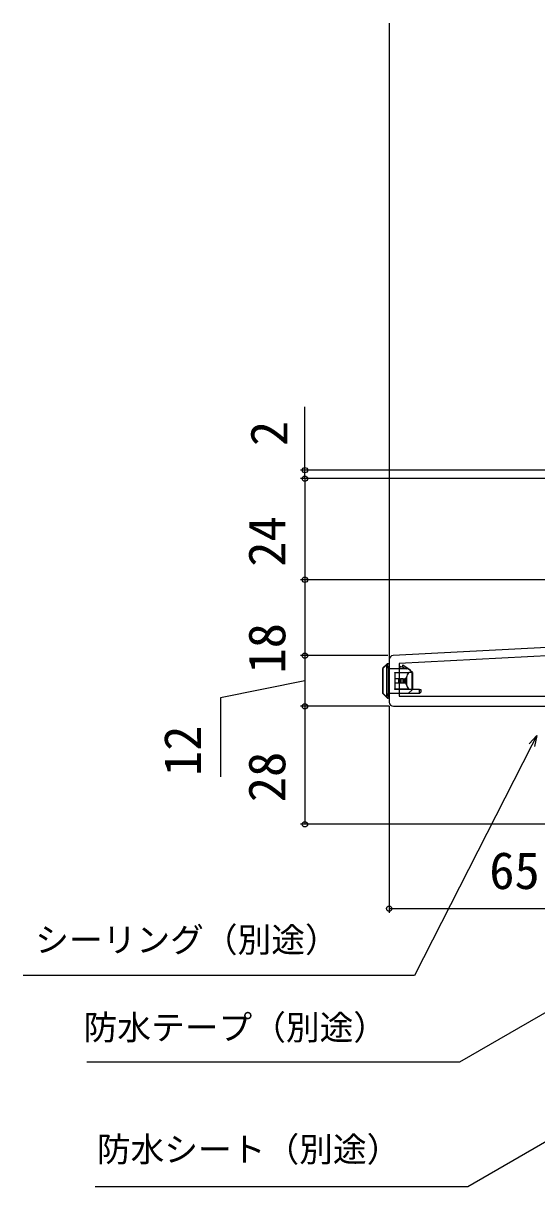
# Model space of a CAD drawing. Units: millimetres, scale not verified. Extents: x -525 to 525, y -783 to 778.
# Drawn here: x -0.8 to 121, y -6.7 to 269.3 of the extents above; entities that cross this region are included whole.
import ezdxf
from ezdxf.enums import TextEntityAlignment as Align

# ---------------------------------------------------------------- set-up
doc = ezdxf.new("R2010")
doc.units = ezdxf.units.MM
doc.header["$LTSCALE"] = 4
for name, color, linetype in [('0-3_YKK_11', 7, 'Continuous'), ('0-5_YKK_12', 2, 'Continuous'), ('0-6_YKK_13', 4, 'Continuous'), ('0-8_YKK_D', 6, 'Continuous')]:
    doc.layers.add(name, color=color, linetype=linetype)
doc.styles.add('ＭＳ ゴシック', font='')
doc.styles.get('ＭＳ ゴシック').set_extended_font_data('MS Gothic')

msp = doc.modelspace()

# ---------------------------------------------------------------- linework, layer by layer
at = {"layer": '0-3_YKK_11'}
msp.add_line((86, 118.352), (86, 108.301), dxfattribs=at)
for points in [[(87, 107.301), (147.6, 107.301), (147.6, 79.301), (151, 79.301), (151, 81.201), (150.5, 81.701), (150, 82.201), (150, 107.301), (201, 107.301), (201, 108.801), (213.5, 108.801), (213.5, 107.301), (216, 107.301), (216, 111.301), (201, 111.301), (201, 163.301), (199.2, 163.301), (199.2, 161.301), (191, 161.301), (191, 158.001)], [(137.215, 136.127), (138.207, 130.501), (133.4, 130.501), (133.4, 135.857), (133.942, 136.725), (133.623, 137.301), (131, 137.301), (131, 121.659), (86.948, 119.35)]]:
    msp.add_lwpolyline(points, dxfattribs=at)
msp.add_lwpolyline([(131, 119.656), (88.4, 117.424), (88.4, 109.701), (131, 109.701)], close=True, dxfattribs=at)
for centre, start, end in [((87, 118.352), 93.00003, 180), ((87, 108.301), 180.00001, 269.99999)]:
    msp.add_arc(centre, 1, start, end, dxfattribs=at)
at = {"layer": '0-5_YKK_12'}
msp.add_line((86, 269.301), (86, 118.352), dxfattribs=at)
at = {"layer": '0-6_YKK_13'}
for p, q in [((84.5, 110.377), (84.5, 116.276)), ((84.506, 116.276), (84.5, 116.276)), ((85.326, 117.097), (84.506, 116.276)), ((84.506, 116.276), (84.506, 110.425)), ((85.746, 116.401), (85.452, 116.401)), ((85.624, 117.401), (85.62, 117.395)), ((86, 116.401), (86, 110.201)), ((90.5, 116.201), (86, 116.201)), ((91.5, 115.301), (90.5, 116.201)), ((87.3, 115.301), (90.736, 115.301)), ((87.3, 115.197), (87.3, 115.301)), ((87.3, 115.197), (87.3, 113.801)), ((90.557, 115.197), (87.3, 115.197)), ((88.2, 113.801), (87.3, 113.801)), ((87.3, 113.801), (87.3, 112.801)), ((88.2, 113.801), (88.2, 112.801)), ((88.641, 113.801), (88.2, 113.801)), ((88.783, 113.801), (88.783, 112.801)), ((89.2, 113.801), (88.783, 113.801)), ((89.2, 113.801), (89.2, 112.801)), ((89.333, 113.801), (89.2, 113.801)), ((89.514, 113.801), (89.514, 112.801)), ((89.55, 113.801), (89.742, 113.801)), ((89.742, 113.801), (89.742, 112.801)), ((89.972, 113.801), (89.742, 113.801)), ((89.972, 113.801), (89.972, 112.801)), ((90.112, 114.197), (90.112, 112.405)), ((91.435, 115.301), (90.736, 115.301)), ((91.435, 111.301), (91.435, 115.301)), ((91.435, 115.301), (91.5, 115.301)), ((91.5, 115.301), (91.5, 111.301)), ((84.506, 110.425), (85.369, 109.562)), ((87.3, 112.801), (87.3, 111.405)), ((87.3, 111.405), (90.557, 111.405)), ((88.783, 112.801), (88.641, 112.801)), ((89.2, 112.801), (88.783, 112.801)), ((89.333, 112.801), (89.2, 112.801)), ((89.514, 112.801), (89.333, 112.801)), ((89.55, 112.801), (89.514, 112.801)), ((89.742, 112.801), (89.55, 112.801)), ((89.972, 112.801), (89.742, 112.801)), ((90.5, 110.301), (91.5, 111.301)), ((91.435, 111.301), (90.736, 111.301)), ((91.5, 111.301), (91.435, 111.301)), ((93.2, 111.301), (93.5, 111.301)), ((85.512, 109.289), (85.451, 109.35)), ((85.663, 109.288), (85.724, 109.201)), ((90.5, 110.301), (86, 110.301)), ((93.2, 110.301), (90.5, 110.301))]:
    msp.add_line(p, q, dxfattribs=at)
for points in [[(84.588, 116.489), (85.408, 117.309), (85.412, 117.313)], [(85.746, 116.401), (85.746, 110.201), (85.452, 110.201), (85.452, 116.401)], [(85.624, 117.401), (86, 117.401), (86, 116.401), (85.746, 116.401)], [(88.6, 116.201), (88.6, 116.801), (90.2, 116.201)], [(89.2, 116.576), (89.2, 117.101), (91, 115.901)], [(90.714, 116.008), (91, 115.901), (91, 115.751)], [(88.641, 112.801), (88.641, 113.801), (88.783, 113.801)], [(89.333, 112.801), (89.333, 113.801), (89.514, 113.801)], [(89.55, 112.801), (89.55, 113.801), (89.514, 113.801)], [(89.972, 113.801), (90.052, 113.995), (90.112, 114.197)], [(88.641, 112.801), (88.2, 112.801), (87.3, 112.801)], [(90.736, 111.301), (87.3, 111.301), (87.3, 111.405)], [(90.112, 112.405), (90.053, 112.603), (89.972, 112.801)], [(93.2, 110.301), (93.2, 111.301), (91.5, 111.301)], [(93.5, 111.301), (93.5, 110.601), (93.2, 110.301)], [(85.451, 109.35), (84.5, 110.301), (84.5, 110.377)], [(85.746, 110.201), (86, 110.201), (86, 109.201), (85.724, 109.201)]]:
    msp.add_lwpolyline(points, dxfattribs=at)
for centre, radius, start, end in [((84.8, 116.276), 0.3, 135, 180), ((84.789, 116.289), 0.284, 135.21566, 182.49633), ((85.63, 117.092), 0.304, 91.7644, 179.04855), ((85.61, 117.109), 0.284, 135.21566, 182.49633), ((85.617, 117.1), 0.295, 89.30544, 134.94469), ((85.624, 117.101), 0.3, 90, 135), ((85.652, 109.549), 0.284, 177.50367, 224.78434), ((85.681, 109.602), 0.314, 187.32627, 266.78077), ((85.617, 109.523), 0.24, 226.38814, 281.18869), ((85.724, 109.501), 0.3, 225, 270)]:
    msp.add_arc(centre, radius, start, end, dxfattribs=at)
for centre, major_axis, ratio, start_param, end_param in [((85.312, 116.401), (0, 0.7), 0.2, 4.712389, 6.1791526), ((85.606, 116.401), (0, 1), 0.14, 4.712389, 6.1791526), ((92.289, 113.301), (0, 2.9), 0.789474, 0.8581397, 1.2566748), ((90.736, 115.001), (0, 0.3), 0.789474, 6.2831853, 7.141325), ((84.8, 110.425), (0.286, 0.119), 0.756388, 2.640578, 2.8379736), ((92.289, 113.301), (0, 2.9), 0.789474, 1.8849178, 2.283453), ((90.736, 111.601), (0, 0.3), 0.789474, 2.283453, 3.1415927), ((85.312, 110.201), (0, 0.7), 0.2, 3.5625567, 4.712389), ((85.606, 110.201), (0, 1), 0.14, 3.5625567, 4.712389)]:
    msp.add_ellipse(centre, major_axis=major_axis, ratio=ratio, start_param=start_param, end_param=end_param, dxfattribs=at)
at = {"layer": '0-8_YKK_D'}
for p, q in [((66, 163.301), (66, 178.355)), ((198.7, 163.301), (65, 163.301)), ((66, 161.301), (66, 163.301)), ((157.222, 161.301), (65, 161.301)), ((130, 161.301), (65, 161.301)), ((66, 161.301), (66, 137.301)), ((66, 161.301), (66, 158.751)), ((130.5, 137.301), (65, 137.301)), ((130.5, 137.301), (65, 137.301)), ((66, 137.301), (66, 119.301)), ((85.685, 119.301), (65, 119.301)), ((85.685, 119.301), (65, 119.301)), ((66, 119.301), (66, 107.301)), ((86, 107.301), (65, 107.301)), ((86, 107.301), (65, 107.301)), ((66, 107.301), (66, 79.301)), ((86, 107.301), (86, 58.301)), ((147.1, 79.301), (65, 79.301)), ((86, 59.301), (151, 59.301))]:
    msp.add_line(p, q, dxfattribs=at)
for points in [[(66, 113.301), (46, 109.314), (46, 90.586)], [(121, 100.374), (119.842, 98.102), (91.972, 43.404), (-0.792, 43.404)], [(119.234, 98.412), (121, 100.374), (120.451, 97.792)], [(150, 50.188), (147.792, 48.913), (102.665, 22.859), (14.293, 22.859)], [(152.006, 20.66), (149.798, 19.385), (104.671, -6.669), (16.299, -6.669)]]:
    msp.add_lwpolyline(points, dxfattribs=at)
for centre in [(66, 163.301), (66, 161.301), (66, 161.301), (66, 137.301), (66, 137.301), (66, 119.301), (66, 119.301), (66, 107.301), (66, 107.301), (66, 79.301), (86, 59.301)]:
    msp.add_circle(centre, 0.637, dxfattribs=at)

# ---------------------------------------------------------------- texts
at = {"layer": '0-8_YKK_D', "style": 'ＭＳ ゴシック'}
for s, p in [('2', (64.5, 169.014)), ('24', (64, 140.403)), ('18', (64, 115.062)), ('12', (44, 90.746)), ('28', (64, 84.539))]:
    msp.add_text(s, height=8.798, rotation=90, dxfattribs=at).set_placement(p, align=Align.BOTTOM_LEFT)
for s, height, p in [('65', 8.798, (109.739, 61.301)), ('シーリング（別途）', 5.865, (2.037, 47.224)), ('防水テープ（別途）', 5.865, (13.505, 26.428)), ('防水シート（別途）', 5.865, (16.661, -2.493))]:
    msp.add_text(s, height=height, dxfattribs=at).set_placement(p, align=Align.BOTTOM_LEFT)

doc.saveas('drawing.dxf')
